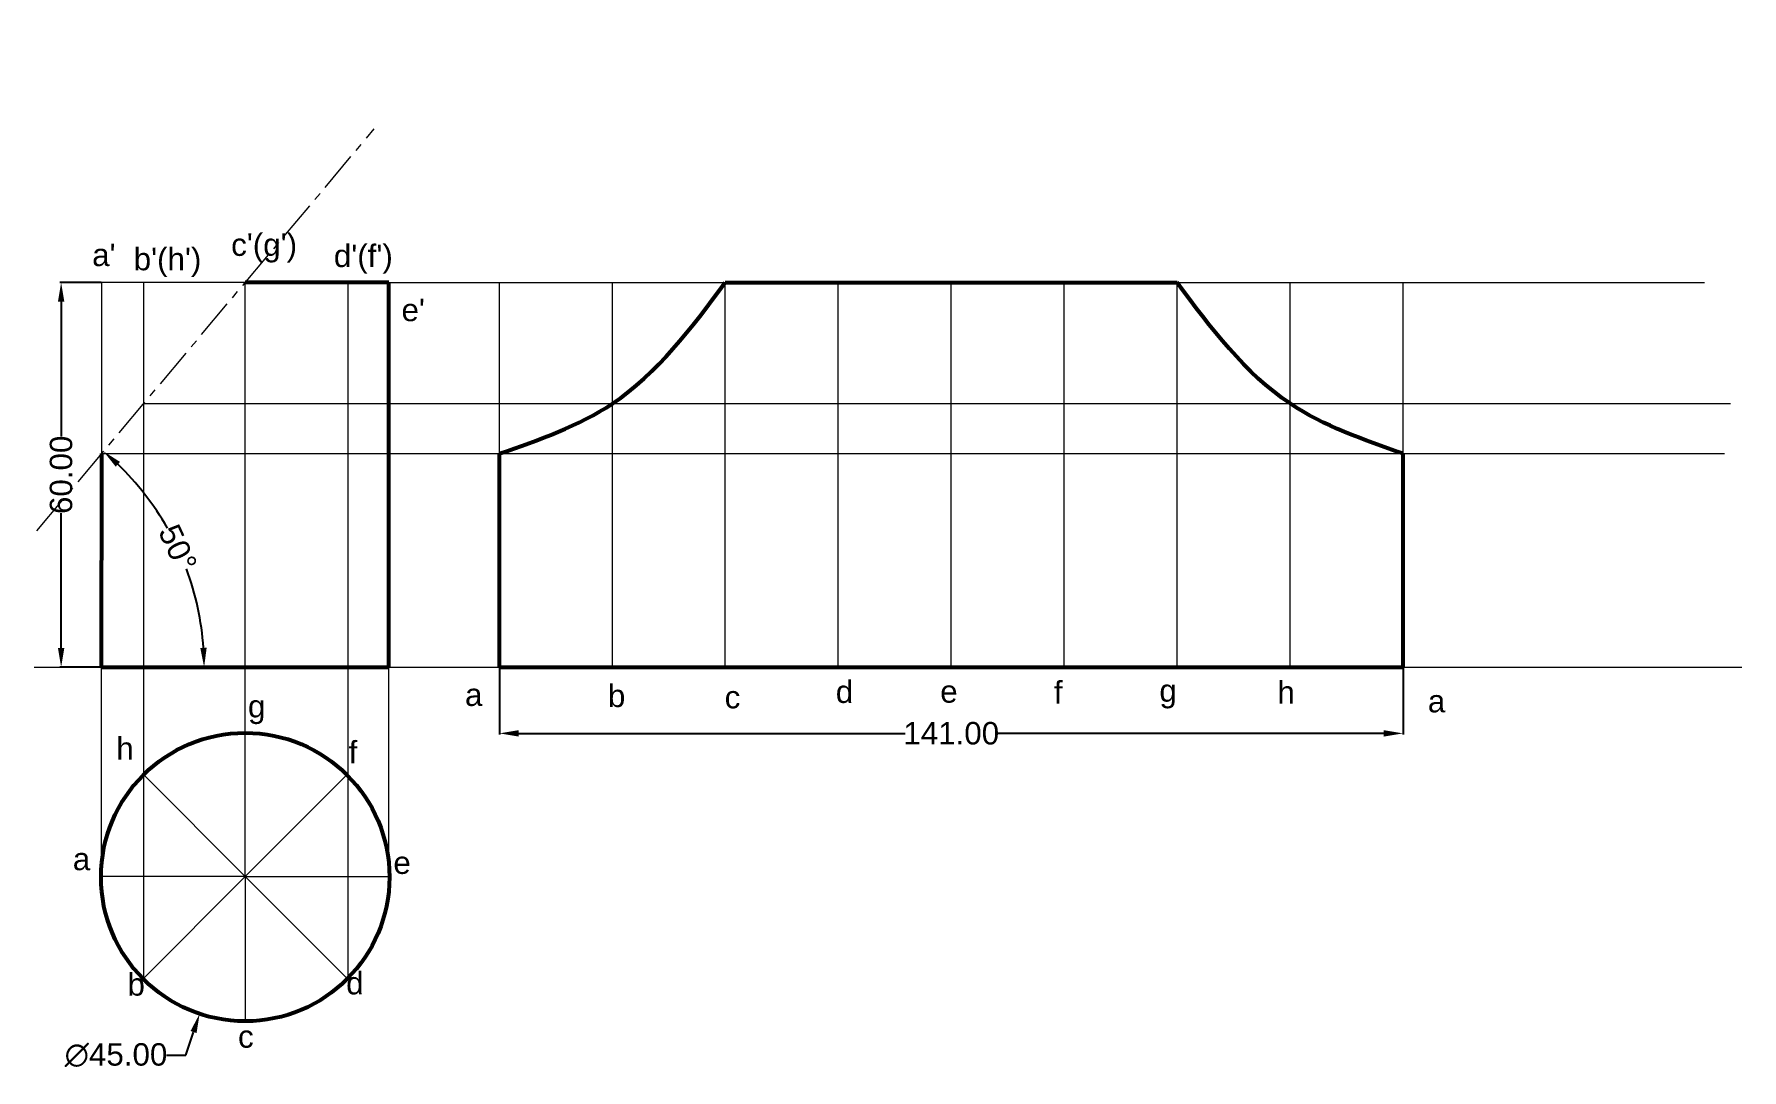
# Paper-space layout 'Layout8' of a CAD drawing. Header units: inches. Extents: x 4 to 271, y 16 to 178.
import ezdxf

# ---------------------------------------------------------------- set-up
doc = ezdxf.new("R2010")
doc.units = ezdxf.units.IN
doc.header["$MEASUREMENT"] = 0
doc.linetypes.add('CENTER', pattern=[2, 1.25, -0.25, 0.25, -0.25])
doc.styles.get("Standard").update_dxf_attribs({"font": 'arial.ttf', "height": 3.5})
doc.dimstyles.get("Standard").update_dxf_attribs({"dimtxt": 3.5, "dimasz": 3, "dimexe": 0.18, "dimexo": 0.0625, "dimgap": 0.09, "dimtad": 0, "dimtoh": 1, "dimzin": 0, "dimdsep": 46, "dimtxsty": 'Standard', "dimcen": 0.09, "dimadec": 0, "dimazin": 0, "dimtfac": 1, "dimtofl": 0, "dimtmove": 0, "dimatfit": 3, "dimfxl": 1, "dimtolj": 1, "dimtzin": 0, "dimarcsym": 0})

# ---------------------------------------------------------------- blocks, each defined once
blk = doc.blocks.new('*D68')
at = {"color": 0, "lineweight": -2, "ltscale": 5, "transparency": 16777216}
for p, q in [((36.98, 46.16), (37.16, 46.16)), ((37.07, 46.07), (37.07, 46.25)), ((27.8, 18.37), (29, 21.97)), ((24.8, 18.37), (27.8, 18.37))]:
    blk.add_line(p, q, dxfattribs=at)
at = {"color": 0, "lineweight": 0, "ltscale": 5, "transparency": 16777216}
blk.add_solid([(28.53, 22.13), (29.47, 21.82), (29.95, 24.82)], dxfattribs=at)
at = {"layer": 'Defpoints', "color": 0, "lineweight": 0, "ltscale": 5, "transparency": 16777216}
for p in [(44.19, 67.51), (29.95, 24.82)]:
    blk.add_point(p, dxfattribs=at)
at = {"color": 0, "lineweight": 0, "ltscale": 5, "transparency": 16777216, "insert": (16.9, 18.37), "char_height": 3.5, "attachment_point": 5}
blk.add_mtext('\\A1;∅45.00', dxfattribs=at)
blk = doc.blocks.new('*U69')
at = {"lineweight": 0, "ltscale": 5}
blk.add_line((0, -11.205), (0, 11.205), dxfattribs=at)
blk = doc.blocks.new('*U70')
at = {"color": 0, "linetype": 'ByBlock', "lineweight": -2, "transparency": 16777216}
blk.add_blockref('*U69', (37.07, 57.46), dxfattribs=at)
for p, rotation in [((29.15, 54.18), 44.99999999999999), ((44.99, 54.18), 315), ((25.86, 46.25), 89.99999999999997), ((29.15, 38.33), 135), ((37.07, 35.05), 180), ((44.99, 38.33), 225), ((48.27, 46.25), 270)]:
    blk.add_blockref('*U69', p, dxfattribs=dict(at, rotation=rotation))
blk = doc.blocks.new('*D71')
at = {"color": 0, "lineweight": -2, "ltscale": 5, "transparency": 16777216}
for p, q in [((76.73, 78.86), (76.73, 68.4)), ((217.73, 78.86), (217.73, 68.4)), ((79.73, 68.58), (140.05, 68.58)), ((214.73, 68.58), (154.42, 68.58))]:
    blk.add_line(p, q, dxfattribs=at)
at = {"color": 0, "lineweight": 0, "ltscale": 5, "transparency": 16777216}
for points in [[(79.73, 69.08), (79.73, 68.08), (76.73, 68.58)], [(214.73, 69.08), (214.73, 68.08), (217.73, 68.58)]]:
    blk.add_solid(points, dxfattribs=at)
at = {"layer": 'Defpoints', "color": 0, "lineweight": 0, "ltscale": 5, "transparency": 16777216}
for p in [(76.73, 78.92), (217.73, 78.92), (217.73, 68.58)]:
    blk.add_point(p, dxfattribs=at)
at = {"color": 0, "lineweight": 0, "ltscale": 5, "transparency": 16777216, "insert": (147.23, 68.58), "char_height": 3.5, "attachment_point": 5}
blk.add_mtext('\\A1;141.00', dxfattribs=at)
blk = doc.blocks.new('*D72')
at = {"color": 0, "lineweight": -2, "ltscale": 5, "transparency": 16777216}
for p, q in [((14.61, 138.92), (8.16, 138.92)), ((8.34, 135.92), (8.34, 114.92)), ((8.34, 81.92), (8.34, 102.92)), ((14.6, 78.92), (8.16, 78.92))]:
    blk.add_line(p, q, dxfattribs=at)
at = {"color": 0, "lineweight": 0, "ltscale": 5, "transparency": 16777216}
for points in [[(7.84, 135.92), (8.84, 135.92), (8.34, 138.92)], [(7.84, 81.92), (8.84, 81.92), (8.34, 78.92)]]:
    blk.add_solid(points, dxfattribs=at)
at = {"layer": 'Defpoints', "color": 0, "lineweight": 0, "ltscale": 5, "transparency": 16777216}
for p in [(14.67, 138.92), (8.34, 78.92), (14.66, 78.92)]:
    blk.add_point(p, dxfattribs=at)
at = {"color": 0, "lineweight": 0, "ltscale": 5, "transparency": 16777216, "insert": (8.34, 108.92), "char_height": 3.5, "attachment_point": 5, "rotation": 90}
blk.add_mtext('\\A1;60.00', dxfattribs=at)
blk = doc.blocks.new('*D73')
at = {"color": 0, "lineweight": -2, "ltscale": 5, "transparency": 16777216}
for start, end in [(29.6001, 46.0864), (3.9136, 20.3999)]:
    blk.add_arc((-13.28, 78.92), 43.93, start, end, dxfattribs=at)
at = {"color": 0, "lineweight": 0, "ltscale": 5, "transparency": 16777216}
for points in [[(16.86, 110.2), (17.53, 110.94), (14.96, 112.57)], [(31.05, 81.94), (30.05, 81.9), (30.65, 78.92)]]:
    blk.add_solid(points, dxfattribs=at)
at = {"layer": 'Defpoints', "color": 0, "lineweight": 0, "ltscale": 5, "transparency": 16777216}
for p in [(69.6, 177.69), (4.54, 100.16), (28.81, 91.52), (14.66, 78.92), (59.48, 78.92)]:
    blk.add_point(p, dxfattribs=at)
at = {"color": 0, "lineweight": 0, "ltscale": 5, "transparency": 16777216, "insert": (26.54, 97.49), "char_height": 3.5, "attachment_point": 5, "rotation": 295}
blk.add_mtext('\\A1;50°', dxfattribs=at)

psp = doc.layouts.new('Layout8')

# ---------------------------------------------------------------- linework, layer by layer
at = {"linetype": 'CENTER', "lineweight": 0, "ltscale": 5}
psp.add_line((4.543, 100.159), (57.181, 162.89), dxfattribs=at)
at = {"lineweight": 0, "ltscale": 5}
for p, q in [((37.069, 138.922), (13.326, 138.922)), ((14.671, 112.229), (14.671, 138.922)), ((21.223, 78.922), (21.223, 138.922)), ((37.069, 78.922), (37.069, 138.922)), ((53.132, 78.922), (53.132, 138.922)), ((59.479, 138.922), (264.768, 138.922)), ((76.731, 112.229), (76.731, 138.922)), ((94.356, 78.922), (94.356, 138.922)), ((111.981, 78.922), (111.981, 138.922)), ((129.606, 78.922), (129.606, 138.922)), ((147.231, 78.922), (147.231, 138.922)), ((164.856, 78.922), (164.856, 138.922)), ((182.481, 78.922), (182.481, 138.922)), ((200.106, 78.922), (200.106, 138.922)), ((217.731, 78.922), (217.731, 138.922)), ((21.223, 120.037), (268.814, 120.037)), ((14.671, 112.229), (267.915, 112.229)), ((4.129, 78.922), (270.599, 78.922)), ((14.659, 46.254), (14.659, 78.922)), ((21.223, 30.408), (21.223, 78.922)), ((37.069, 68.664), (37.069, 78.922)), ((53.132, 30.408), (53.132, 78.922)), ((59.479, 46.254), (59.479, 78.922))]:
    psp.add_line(p, q, dxfattribs=at)
at = {"lineweight": 53, "ltscale": 5}
for p, q in [((59.479, 138.922), (37.069, 138.922)), ((59.479, 78.922), (59.479, 138.922)), ((111.981, 138.922), (182.481, 138.922)), ((14.659, 78.922), (14.671, 112.229)), ((76.731, 78.922), (76.731, 112.229)), ((217.731, 78.922), (217.731, 112.229)), ((14.659, 78.922), (59.479, 78.922)), ((76.731, 78.922), (94.356, 78.922)), ((94.356, 78.922), (111.981, 78.922)), ((111.981, 78.922), (129.606, 78.922)), ((129.606, 78.922), (147.231, 78.922)), ((147.231, 78.922), (164.856, 78.922)), ((164.856, 78.922), (182.481, 78.922)), ((182.481, 78.922), (200.106, 78.922)), ((200.106, 78.922), (217.731, 78.922))]:
    psp.add_line(p, q, dxfattribs=at)
psp.add_circle((37.069, 46.164), 22.5, dxfattribs=at)
for points in [[(76.731, 112.229), (94.356, 120.037), (111.981, 138.922)], [(217.731, 112.229), (200.106, 120.037), (182.481, 138.922)]]:
    psp.add_spline(points, degree=3, dxfattribs=at)

# ---------------------------------------------------------------- block references
at = {"lineweight": 0}
psp.add_blockref('*U70', (0, 0), dxfattribs=at)

# ---------------------------------------------------------------- texts
at = {"lineweight": 0, "ltscale": 5}
for s, p in [("c'(g')", (34.869, 143.089)), ("d'(f')", (50.898, 141.347))]:
    psp.add_text(s, height=3.5, dxfattribs=at).set_placement(p)
for s, p in [('g', (37.497, 71.06)), ('h', (16.944, 64.473)), ('f', (53.203, 63.892)), ('a', (10.158, 47.23)), ('e', (60.183, 46.649)), ('b', (18.689, 27.663)), ('d', (52.815, 27.857)), ('c', (35.946, 19.526))]:
    psp.add_text(s, height=3.5, rotation=360, dxfattribs=at).set_placement(p)
at = {"lineweight": 0, "ltscale": 5, "char_height": 3.5, "attachment_point": 1}
for s, width, insert in [("a'", 4.40398, (13.182, 144.994)), ("b'(h')   ", 5.53932, (19.658, 144.347)), ("e'", 2.91839, (61.45, 136.401)), ('a', 3.07885, (71.361, 76.361)), ('b', 4.0774, (93.662, 76.194)), ('c', 1.01033, (111.876, 75.988)), ('d', 2.44162, (129.22, 76.83)), ('e', 6.59284, (145.51, 76.869)), ('f', 6.59284, (163.229, 76.732)), ('g', 6.86755, (179.711, 77.006)), ('h', 8.51576, (198.116, 76.732)), ('a', 11.94953, (221.603, 75.36))]:
    psp.add_mtext_dynamic_manual_height_columns(s, width=width, gutter_width=17.5, heights=[0], dxfattribs=dict(at, insert=insert))

# ---------------------------------------------------------------- dimensions: what is measured, and where the dimension line sits
at = {"lineweight": 0, "ltscale": 5}
dim = psp.add_angular_dim_2l(base=(28.807, 91.521), line1=((14.659, 78.922), (59.479, 78.922)), line2=((4.543, 100.159), (69.596, 177.686)), dimstyle='Standard', dxfattribs=at)
dim.commit()
dim.dimension.update_dxf_attribs({"geometry": '*D73', "text_midpoint": (26.537, 97.488)})
dim = psp.add_linear_dim(base=(8.336, 78.922), p1=(14.671, 138.922), p2=(14.659, 78.922), angle=90, dimstyle='Standard', dxfattribs=at)
dim.commit()
dim.dimension.update_dxf_attribs({"geometry": '*D72', "text_midpoint": (8.336, 108.922)})
dim = psp.add_linear_dim(base=(217.731, 68.584), p1=(76.731, 78.922), p2=(217.731, 78.922), dimstyle='Standard', dxfattribs=at)
dim.commit()
dim.dimension.update_dxf_attribs({"geometry": '*D71', "text_midpoint": (147.231, 68.584)})
dim = psp.add_diameter_dim_2p(p1=(44.19, 67.508), p2=(29.949, 24.82), dimstyle='Standard', dxfattribs=at)
dim.commit()
dim.dimension.update_dxf_attribs({"geometry": '*D68', "text_midpoint": (16.905, 18.373), "dimtype": 163})

doc.saveas('drawing.dxf')
